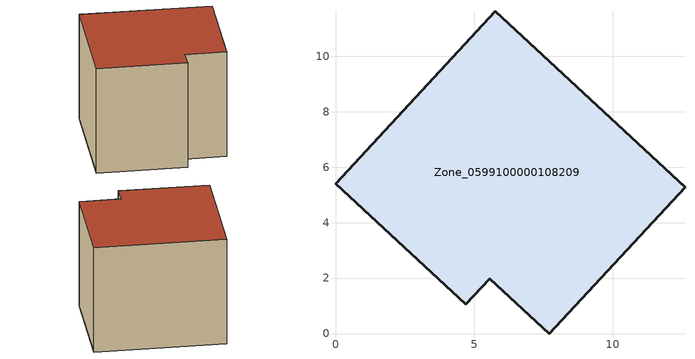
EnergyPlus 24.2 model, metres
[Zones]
Zone_0599100000108209
 floor ground (C_G): 5.56,1.98 4.7,1.05 0,5.4 5.77,11.62 12.61,5.28 7.72,0 z0
 wall outside (C_F): 5.77,11.62 0,5.4 4.7,1.05 5.56,1.98 7.72,0 12.61,5.28 5.77,11.62 z0:8.13
 roof outside (C_R): 7.72,0 12.61,5.28 5.77,11.62 0,5.4 4.7,1.05 5.56,1.98 z8.13
[BUILDING]
Pand.0599100000108209: North Axis=0; Terrain=City; Loads Convergence Tolerance Value=0.04; Temperature Convergence Tolerance Value=0.4; Solar Distribution=FullExterior; Maximum Number of Warmup Days=25; Minimum Number of Warmup Days=1
[Site:Location]
Rotterdam.The.Hague.AP_ZH_NLD Design_Conditions: Latitude=51.96; Longitude=4.45; Time Zone=1; Elevation=-4.5
[SITE:GROUNDTEMPERATURE:BUILDINGSURFACE]
18, 18, 18, 18, 18, 18, 18, 18, 18, 18, 18, 18
[MATERIAL] Thermal Absorptance=0.9; Solar Absorptance=0.7; Visible Absorptance=0.7
Name | Roughness | Thickness | Conductivity | Density | Specific Heat
G.TC.1965-1974 | MediumSmooth | 0.15 | 0.882353 | 540 | 1210
F.TC.1965-1974 | Rough | 0.3 | 0.697674 | 1920 | 840
R.TC.1965-1974 | MediumRough | 0.2 | 0.232558 | 1500 | 1000
[CONSTRUCTION]
C_G: G.TC.1965-1974
C_F: F.TC.1965-1974
C_R: R.TC.1965-1974
[ZONE]
Zone_0599100000108209: Type=1; Multiplier=1; Ceiling Height=Autocalculate; Volume=Autocalculate; Floor Area=autocalculate; Part of Total Floor Area=Yes
[ZONEINFILTRATION:DESIGNFLOWRATE]
Infil_Zone_0599100000108209: Zone or ZoneList or Space or SpaceList=Zone_0599100000108209; Schedule=AlwaysOn; Design Flow Rate Calculation Method=Flow/Area; Flow Rate per Floor Area=0.003; Constant Term Coefficient=1; Temperature Term Coefficient=0; Velocity Term Coefficient=0; Velocity Squared Term Coefficient=0
[HVACTEMPLATE:ZONE:IDEALLOADSAIRSYSTEM]
Zone_0599100000108209: Maximum Heating Supply Air Temperature=50; Minimum Cooling Supply Air Temperature=13; Maximum Heating Supply Air Humidity Ratio=0.0156; Minimum Cooling Supply Air Humidity Ratio=0.0077; Heating Limit=NoLimit; Cooling Limit=NoLimit; Dehumidification Control Type=ConstantSensibleHeatRatio; Cooling Sensible Heat Ratio=0.7; Dehumidification Setpoint=60; Humidification Control Type=None; Humidification Setpoint=30; Outdoor Air Method=None; Outdoor Air Flow Rate per Person=0.00944; Outdoor Air Flow Rate per Zone Floor Area=0; Outdoor Air Flow Rate per Zone=0; Demand Controlled Ventilation Type=None; Outdoor Air Economizer Type=NoEconomizer; Heat Recovery Type=None; Sensible Heat Recovery Effectiveness=0.7; Latent Heat Recovery Effectiveness=0.65
[ZONECONTROL:THERMOSTAT]
ThermostatControl_Zone_0599100000108209: Zone or ZoneList=Zone_0599100000108209; Control Type Schedule=DualSetpointControlType; Control 1=Thermostat_Zone_0599100000108209; Temperature Difference Between Cutout And Setpoint=0
[THERMOSTATSETPOINT:DUALSETPOINT]
Thermostat_Zone_0599100000108209: Heating Setpoint Temperature Schedule=HeatingSetpoint_Zone_0599100000108209; Cooling Setpoint Temperature Schedule=CoolingSetpoint_Zone_0599100000108209
[SCHEDULE:COMPACT]
HeatingSetpoint_Zone_0599100000108209: Through: 12/31, For: AllDays, Until: 24:00, 21
CoolingSetpoint_Zone_0599100000108209: Through: 12/31, For: AllDays, Until: 24:00, 24
DualSetpointControlType: Through: 12/31, For: AllDays, Until: 24:00, 4
AlwaysOn: Through: 12/31, For: AllDays, Until: 24:00, 1
